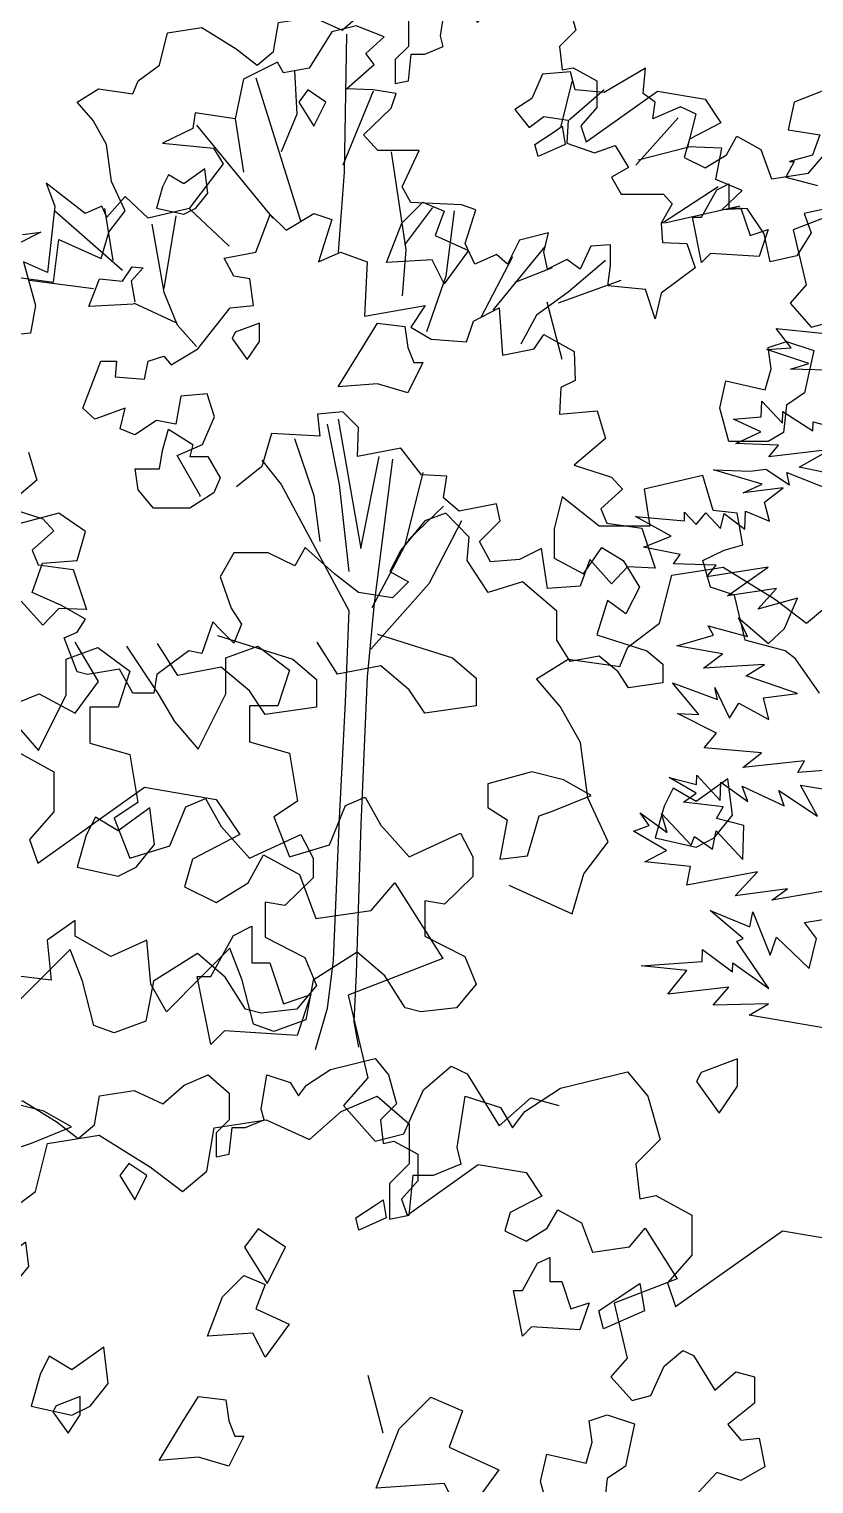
# Model space of a CAD drawing. Header units: inches. Extents: x 11.9 to 85.3, y 21.1 to 37.4.
# Drawn here: x 65.063 to 65.37, y 22.232 to 22.801 of the extents above; entities that cross this region are included whole.
import ezdxf

# ---------------------------------------------------------------- set-up
doc = ezdxf.new("R2010")
doc.units = ezdxf.units.IN
doc.header["$MEASUREMENT"] = 0
doc.layers.add('CAY', color=94, linetype='Continuous')
doc.layers.add('CAY-3', color=61, linetype='Continuous')

# ---------------------------------------------------------------- blocks, each defined once
blk = doc.blocks.new('A$C76451831')
at = {"layer": 'CAY'}
for p, q in [((3306.5, 1682.6), (3317.1, 1724.4)), ((3317.1, 1724.4), (3361.9, 1731.5)), ((3361.9, 1731.5), (3406.7, 1703.8)), ((3406.7, 1703.8), (3434.4, 1682.6)), ((3434.4, 1682.6), (3455.6, 1700.3)), ((3278.8, 1661.9), (3306.5, 1682.6)), ((3271.7, 1644.8), (3278.8, 1661.9)), ((3199.2, 1634.2), (3226.9, 1651.3)), ((3226.9, 1651.3), (3271.7, 1644.8)), ((3219.8, 1610), (3199.2, 1634.2)), ((3237.5, 1578.7), (3219.8, 1610)), ((3244, 1530.4), (3237.5, 1578.7)), ((2747.4, 1570.3), (2778.6, 1553.2)), ((2778.6, 1553.2), (2778.6, 1518.4)), ((2764.5, 1473.6), (2857.6, 1539.7)), ((2857.6, 1539.7), (2920.1, 1529)), ((2920.1, 1529), (2940.8, 1498.4)), ((3261.7, 1492), (3244, 1530.4)), ((2778.6, 1518.4), (2757.4, 1494.2)), ((2940.8, 1498.4), (2899.5, 1477.1)), ((2757.4, 1494.2), (2764.5, 1473.6)), ((3240.4, 1464.3), (3261.7, 1492)), ((2899.5, 1477.1), (2892.4, 1452.9)), ((2947.9, 1456.5), (2961.4, 1480.7)), ((2961.4, 1480.7), (2992.7, 1463.6)), ((2992.7, 1463.6), (3006.8, 1425.2)), ((3230.4, 1429.5), (3240.4, 1464.3)), ((2892.4, 1452.9), (2920.1, 1439.4)), ((2920.1, 1439.4), (2947.9, 1456.5)), ((3055.2, 1432.3), (3075.8, 1456.5)), ((3075.8, 1456.5), (3117.7, 1390.4)), ((3175, 1454.3), (3230.4, 1429.5)), ((3006.8, 1425.2), (3055.2, 1432.3)), ((3117.7, 1390.4), (3035.1, 1358.6)), ((3035.1, 1358.6), (3052.2, 1286.6)), ((3052.2, 1286.6), (3031, 1262.4)), ((6122.9, 1010.1), (6104, 1000.4)), ((6107, 1008), (6122.9, 1010.1))]:
    blk.add_line(p, q, dxfattribs=at)
for points in [[(3369.9, 1515.3), (3365.9, 1547), (3338.2, 1527.2), (3318.4, 1539), (3310.5, 1523.2), (3302.6, 1495.5), (3338.2, 1487.6), (3354, 1495.5)], [(2935.2, 1410.5), (2951, 1418.5), (2951, 1386.8), (2966.9, 1386.8), (2978.8, 1351.1), (3002.5, 1359.1), (2990.6, 1323.4), (2927.3, 1327.4), (2915.4, 1315.5), (2903.5, 1374.9), (2915.4, 1374.9)], [(3342.6, 1291.2), (3338.7, 1283.3), (3358.5, 1255.6), (3374.3, 1279.3), (3374.3, 1303.1)], [(1037.6, 376.9), (1009.9, 384), (971.5, 373.4), (971.5, 352.7), (988.6, 342.1), (982.2, 307.9), (1006.3, 310.8), (1016.4, 345.6), (1027, 349.2), (1061.8, 363.3)]]:
    blk.add_lwpolyline(points, close=True, dxfattribs=at)
for points in [[(1263, 977.1), (1238.7, 967.6), (1233.4, 943.3), (1260.9, 939.1), (1254.5, 921.2), (1234.5, 915.9), (1238.7, 915.9), (1231.3, 902.2), (1258.8, 894.8)], [(1267.2, 874.8), (1247.2, 870.5), (1253.5, 853.7)], [(1279.1, 158.1), (1199.4, 171.8), (1216.1, 181.6), (1168, 180.6), (1181.7, 196.4), (1128.5, 190.1), (1145, 210.9), (1105.3, 215), (1158.5, 218.6), (1158.8, 229), (1184.9, 209.5), (1185.2, 217.6), (1216.5, 195.2), (1188.5, 236.1), (1194, 238.6), (1165.5, 263.2), (1199.8, 248.8), (1202.6, 261.9), (1217.6, 224.2), (1223.1, 239.9), (1251.6, 212.6), (1257.9, 238.7), (1247.6, 252.6), (1274.4, 257.1)], [(1283.5, 283.1), (1219.2, 272.2), (1232.7, 282.1), (1187.2, 276), (1206.5, 296.7), (1144.9, 285.2), (1148.2, 301.4), (1108.5, 305.5), (1127.4, 315.3), (1098.5, 332.2), (1112.3, 337.1), (1104.5, 348.3), (1127.9, 331.1), (1123.1, 347.6), (1148.9, 320), (1151.8, 327.6), (1167.3, 316.6), (1170.6, 332.4), (1193.7, 307.5), (1194.8, 337), (1171, 343.2), (1176.8, 353.5), (1142, 357.4), (1153.2, 365.2), (1129.6, 379.1), (1153.4, 372.9), (1153.7, 381), (1174.2, 359), (1174.8, 374.8), (1198.2, 358.2), (1193.2, 371.5), (1229.8, 354.3), (1225.3, 367.6), (1258.9, 345.2), (1244, 372.4), (1302.2, 362.7)], [(1311.2, 388.7), (1241.7, 383.4), (1247.5, 393.6), (1193.8, 387.8), (1210.1, 400.4), (1160, 404.8), (1170.8, 417.6), (1137, 434.6), (1155.6, 434), (1132.5, 461.5), (1171.9, 447), (1169.5, 457.5), (1182.2, 430.8), (1190.3, 443.7), (1216.6, 429.6), (1211.8, 448.3), (1241.4, 452.3), (1196.6, 467.5), (1212.8, 477.3), (1159.7, 474.2), (1176, 486.8), (1136.3, 493.6), (1168.4, 502.9), (1163.7, 511.2), (1197.8, 501.9), (1190.2, 518), (1216.2, 495.8), (1230.2, 508.9), (1241.6, 535.3), (1206.8, 525.6), (1223.3, 543.6), (1180.5, 537.4), (1215.8, 562.4), (1162.5, 553.9), (1170.5, 564), (1133.4, 565.3), (1139.1, 573.3), (1107.2, 579.8), (1131.5, 589.4), (1100.4, 606.4), (1142.9, 602.6), (1143.1, 610.3), (1153.2, 599.5), (1161.7, 609.7), (1174.4, 596.1), (1177.5, 609.1), (1195.6, 595.3), (1196.2, 611.2), (1217.2, 602.3), (1212.8, 618.8), (1229.1, 631.3), (1194, 627.1), (1210.6, 634.7), (1168.4, 647.1), (1200.1, 646), (1213.8, 647.7), (1234.6, 633.9), (1232.3, 644.8), (1276.9, 627)], [(1287.8, 640.2), (1242.8, 649.4), (1270.1, 664.8), (1216.4, 658.5), (1224.9, 668.7), (1187.8, 670), (1209.5, 680.1), (1185.8, 691.3), (1209.9, 693.2), (1210.4, 706.8), (1228.3, 687.6), (1228.7, 698), (1254.8, 681.2), (1255.1, 688.9), (1289.2, 680)], [(1267.1, 733.8), (1235.4, 734.9), (1251.4, 739.8), (1214.7, 752), (1236, 753.5), (1223, 770.3), (1262.8, 766.2)], [(1253.5, 853.7), (1240.8, 833.6), (1217.6, 828.4), (1212.4, 852.6), (1197.6, 874.8), (1175.4, 873.7), (1193.4, 890.6), (1170.2, 900.1), (1175.4, 927.5), (1145.9, 928.6), (1153.3, 957), (1139.6, 963.4), (1115.3, 952.8), (1117.4, 967.6), (1106.9, 975), (1109, 997.1), (1073.1, 976), (1047.8, 978.1), (1043.6, 993.9), (1019.3, 991.8), (1009.9, 970.7), (995.1, 961.2), (1007.7, 945.4), (1020.4, 954.9), (1041.5, 951.8), (1040.4, 931.7), (1064.7, 923.3), (1082.6, 929.6), (1094.2, 910.6), (1079.5, 902.2), (1087.9, 887.4), (1124.8, 887.4), (1132.2, 879), (1122.7, 862.1), (1123.8, 845.2), (1144.9, 844.2), (1152.2, 823.1), (1122.7, 800.9), (1117.4, 778.8), (1109, 804.1), (1076.3, 807.3), (1078.4, 825.2), (1078.4, 843.1), (1061.5, 842.1), (1052, 822), (1040.4, 830.5), (1023.6, 822), (1020.4, 836.8), (1024.6, 853.7), (999.3, 847.3), (988.8, 826.2), (979.3, 834.7), (960.3, 826.2), (951.8, 844.2), (961.3, 873.7), (948.7, 877.9), (904.4, 880), (897, 893.7), (911.8, 925.4), (875.9, 925.4), (863.3, 939.1), (887.5, 962.3), (891.7, 975), (871.7, 978.1), (848.5, 979.2), (872.7, 1000.3), (865.4, 1009.8), (881.2, 1024.5), (856.9, 1034), (835.8, 1028.7), (815.8, 997.1), (793.6, 992.9), (788.4, 1002.4), (758.8, 987.6), (751.5, 952.8), (716.7, 958.1), (714.5, 944.4), (688.2, 931.7), (732.5, 927.5), (740.9, 913.8), (711.4, 874.8), (675.5, 866.3), (655.5, 885.3), (639.7, 867.4), (635.4, 876.9), (620.7, 870.5), (586.9, 896.9), (594.3, 876.9), (588, 818.9), (566.9, 828.4), (577.4, 790.4), (573.2, 766.1), (541.6, 763)], [(848.5, 1026.6), (846.4, 906.4), (841.1, 836.8)], [(803.1, 995), (805.2, 957), (791.5, 924.3)], [(769.4, 988.7), (808.4, 864.2)], [(871.7, 977.1), (845.3, 912.7)], [(1044.7, 985.5), (1035.2, 946.5)], [(1073.1, 978.1), (1042.6, 951.8)], [(751.5, 952.8), (758.8, 906.4)], [(1137.5, 953.9), (1100.6, 912.7)], [(717.7, 947.5), (784.2, 866.3)], [(1148, 928.6), (1102.7, 917)], [(887.5, 924.3), (900.2, 838.9), (897, 798.8)], [(1172.3, 893.7), (1123.8, 862.1)], [(637.6, 874.8), (644.9, 829.4)], [(711.4, 874.8), (746.2, 842.1)], [(923.4, 875.8), (899.1, 843.1)], [(1191.3, 876.9), (1125.9, 862.1)], [(594.3, 872.7), (653.4, 821)], [(634.4, 741.9), (648.1, 741.9), (647, 728.2), (672.4, 726.1), (675.5, 741.9), (689.2, 746.1), (695.6, 738.7), (718.8, 752.4), (747.2, 788.3), (767.3, 790.4), (764.1, 813.6), (750.4, 815.7), (742, 831.5), (769.4, 836.8), (782, 869.5), (795.8, 855.8), (820, 870.5), (835.8, 865.3), (824.2, 828.4), (843.2, 836.8), (866.4, 828.4), (864.3, 780.9), (917, 790.4), (904.4, 771.4), (922.3, 760.9), (952.9, 758.7), (959.2, 776.7), (981.4, 788.3), (984.5, 747.1), (1012, 752.4), (1020.4, 765.1), (1046.8, 750.3), (1047.8, 725), (1035.2, 718.7), (1034.1, 695.5), (1066.8, 698.6), (1074.2, 674.4), (1046.8, 651.2), (1079.5, 640.6), (1089, 630.1), (1070, 613.2), (1075.2, 600.5), (1105.8, 596.3), (1117.4, 561.5), (1093.2, 562.6), (1079.5, 547.8), (1060.5, 568.9), (1052, 545.7), (1023.6, 543.6), (1018.3, 578.4), (999.3, 568.9), (974, 566.8), (964.5, 584.7), (982.4, 602.7), (979.3, 617.4), (946.6, 611.1), (932.9, 622.7), (936, 641.7), (913.9, 642.7), (895.9, 665.9), (858, 658.6), (859, 683.9), (845.3, 697.6), (823.2, 695.5), (825.3, 676.5), (783.1, 678.6), (774.7, 650.1), (752.5, 632.2)], [(699.8, 868.4), (689.2, 805.2)], [(942.4, 872.7), (935, 815.7), (918.1, 767.2)], [(678.7, 861.1), (689.2, 802), (700.8, 773.5), (717.7, 754.5)], [(1021.5, 842.1), (976.1, 786.2)], [(662.9, 791.4), (623.8, 789.3), (633.3, 813.6), (653.4, 811.5), (661.8, 824.1), (671.3, 823.1), (660.8, 811.5), (663.9, 793.6)], [(993, 832.6), (965.6, 779.8)], [(1074.2, 829.4), (1041.5, 802), (1014.1, 782), (1000.4, 756.6)], [(572.2, 812.5), (628.1, 805.2)], [(1027.8, 823.1), (995.1, 810.4)], [(1033.1, 792.5), (1087.9, 812.5)], [(662.9, 792.5), (699.8, 775.6)], [(720.9, 623.7), (720.9, 624.8), (700.8, 659.6), (723, 669.1), (733.5, 693.4), (727.2, 713.4), (704, 711.3), (699.8, 687), (682.9, 690.2), (663.9, 677.5), (651.3, 682.8), (655.5, 700.7), (629.1, 691.2), (618.6, 700.7), (634.4, 741.9)], [(831.6, 687), (842.2, 634.3), (850.6, 558.4)], [(841.1, 691.2), (861.1, 578.4), (877, 658.6)], [(803.1, 674.4), (820, 624.8), (825.3, 584.7)], [(774.7, 655.4), (791.5, 634.3), (850.6, 524.6), (847.4, 444.5), (842.2, 343.2), (836.9, 219.8), (831.6, 177.6), (821.1, 141.8)], [(888.6, 656.4), (872.7, 530.9), (866.4, 466.6), (861.1, 337.9), (856.9, 208.2), (854.8, 166), (859, 143.9)], [(914.9, 644.8), (899.1, 580.5), (870.6, 526.7)], [(932.9, 615.3), (902.3, 585.8)], [(948.7, 602.7), (920.2, 547.8), (869.6, 490.9)]]:
    blk.add_lwpolyline(points, dxfattribs=at)
at = {"layer": 'CAY-3'}
for p, q in [((3100.6, 1276), (3124.7, 1296.6)), ((3124.7, 1296.6), (3138.9, 1290.1)), ((3138.9, 1290.1), (3166.6, 1244.7)), ((3220.2, 1277.6), (3278.5, 1291.8)), ((3278.5, 1291.8), (3296.2, 1270.6)), ((3029.1, 1257), (3060.4, 1270.6)), ((3060.4, 1270.6), (3088.1, 1246.4)), ((3083.5, 1237.6), (3100.6, 1276)), ((3130, 1225.7), (3137, 1270.6)), ((3137, 1270.6), (3167.7, 1260.5)), ((3166.6, 1244.7), (3194.3, 1268.9)), ((3188.9, 1257), (3220.2, 1277.6)), ((3194.3, 1268.9), (3218.5, 1262.4)), ((3296.2, 1270.6), (3306.9, 1232.8)), ((3001.4, 1232.8), (3029.1, 1257)), ((3031, 1262.4), (3058.7, 1231.2)), ((3167.7, 1260.5), (3178.3, 1242.8)), ((3178.3, 1242.8), (3188.9, 1257)), ((2911.8, 1205.1), (2918.3, 1242.8)), ((2918.3, 1242.8), (2963.7, 1249.9)), ((2963.7, 1249.9), (3001.4, 1232.8)), ((3088.1, 1246.4), (3088.1, 1211.6)), ((2773.2, 1229.3), (2818.1, 1236.4)), ((2818.1, 1236.4), (2862.9, 1208.6)), ((3058.7, 1231.2), (3083.5, 1237.6)), ((3306.9, 1232.8), (3285.6, 1211.6)), ((2762.6, 1187.4), (2773.2, 1229.3)), ((3133.5, 1211.6), (3130, 1225.7)), ((2862.9, 1208.6), (2890.6, 1187.4)), ((2890.6, 1187.4), (2911.8, 1205.1)), ((3088.1, 1211.6), (3071, 1194.5)), ((3109.3, 1201.6), (3133.5, 1211.6)), ((3285.6, 1211.6), (3289.2, 1180.9)), ((3071, 1194.5), (3071, 1163.2)), ((3088.1, 1166.8), (3091.6, 1201.6)), ((3091.6, 1201.6), (3109.3, 1201.6)), ((2734.9, 1166.8), (2762.6, 1187.4)), ((3289.2, 1180.9), (3303.3, 1183.9)), ((3303.3, 1183.9), (3334.6, 1166.8)), ((3071, 1163.2), (3088.1, 1166.8)), ((3334.6, 1166.8), (3334.6, 1131.9)), ((3320.4, 1087.1), (3413.6, 1153.2)), ((3413.6, 1153.2), (3476.1, 1142.6)), ((3334.6, 1131.9), (3313.3, 1107.8)), ((3313.3, 1107.8), (3320.4, 1087.1)), ((6577.4, 899), (6564.2, 949.2)), ((6416.3, 659.8), (6481.8, 639.1)), ((6173.4, 618.5), (6152.8, 652.7)), ((6197.6, 649.2), (6225.3, 607.9)), ((6284.2, 639.1), (6312, 649.2)), ((6312, 649.2), (6339.7, 628.5)), ((6381.5, 625), (6363.8, 652.7)), ((6284.2, 607.9), (6284.2, 639.1)), ((6481.8, 639.1), (6502.4, 621.4)), ((6339.7, 628.5), (6329.6, 597.3)), ((6419.3, 632.1), (6381.5, 625)), ((6444, 611.4), (6419.3, 632.1)), ((6502.4, 621.4), (6502.4, 597.3)), ((6152.8, 590.8), (6173.4, 618.5)), ((6457.6, 590.8), (6444, 611.4)), ((6104.4, 600.8), (6121.5, 607.9)), ((6121.5, 607.9), (6152.8, 590.8)), ((6225.3, 607.9), (6239.4, 583.7)), ((6260.1, 559.5), (6284.2, 607.9)), ((6304.9, 597.3), (6304.9, 566)), ((6329.6, 597.3), (6304.9, 597.3)), ((6502.4, 597.3), (6457.6, 590.8)), ((6239.4, 583.7), (6260.1, 559.5)), ((6304.9, 566), (6339.7, 556)), ((6339.7, 556), (6346.7, 514.1)), ((6346.7, 514.1), (6326.1, 500.5)), ((6374.5, 476.3), (6388.6, 510.6)), ((6388.6, 510.6), (6405.7, 517.6)), ((6405.7, 517.6), (6419.3, 493.4)), ((701.4, 468), (683.7, 495.7)), ((736.2, 502.8), (801.7, 482.1)), ((6326.1, 500.5), (6339.7, 465.7)), ((604.1, 482.1), (631.9, 492.2)), ((604.1, 450.9), (604.1, 482.1)), ((631.9, 492.2), (659.6, 471.5)), ((801.7, 482.1), (822.3, 464.4)), ((6419.3, 493.4), (6444, 465.7)), ((6444, 465.7), (6488.8, 486.4)), ((6488.8, 486.4), (6499.5, 465.7)), ((659.6, 471.5), (649.5, 440.3)), ((739.2, 475.1), (701.4, 468)), ((763.9, 454.4), (739.2, 475.1)), ((6339.7, 465.7), (6374.5, 476.3)), ((822.3, 464.4), (822.3, 440.3)), ((6499.5, 465.7), (6499.5, 448.6)), ((580, 402.5), (604.1, 450.9)), ((777.5, 433.8), (763.9, 454.4)), ((6499.5, 448.6), (6474.7, 424.4)), ((624.8, 440.3), (624.8, 409)), ((649.5, 440.3), (624.8, 440.3)), ((822.3, 440.3), (777.5, 433.8)), ((559.3, 426.7), (580, 402.5)), ((6457.6, 427.4), (6457.6, 396.7)), ((6474.7, 424.4), (6457.6, 427.4)), ((624.8, 409), (659.6, 399)), ((6152.8, 410.3), (6128.6, 393.2)), ((6152.8, 396.7), (6152.8, 410.3)), ((659.6, 399), (666.6, 357.1)), ((6128.6, 393.2), (6132.1, 358.4)), ((6184, 379), (6152.8, 396.7)), ((6215.3, 393.2), (6184, 379)), ((6218.8, 354.8), (6215.3, 393.2)), ((6457.6, 396.7), (6492.4, 379)), ((6287.8, 386.1), (6263.6, 361.9)), ((6298.4, 358.4), (6287.8, 386.1)), ((6398.6, 382.6), (6360.3, 358.4)), ((6422.8, 361.9), (6398.6, 382.6)), ((6492.4, 379), (6502.4, 354.8)), ((666.6, 357.1), (646, 343.5)), ((708.5, 353.5), (725.6, 360.6)), ((725.6, 360.6), (739.2, 336.4)), ((6132.1, 358.4), (6100.9, 361.9)), ((6263.6, 361.9), (6232.4, 330.6)), ((6308.4, 320), (6298.4, 358.4)), ((6360.3, 358.4), (6353.8, 323.6)), ((6440.5, 334.2), (6422.8, 361.9)), ((646, 343.5), (659.6, 308.7)), ((694.4, 319.3), (708.5, 353.5)), ((6232.4, 330.6), (6218.8, 354.8)), ((6502.4, 354.8), (6485.3, 334.2)), ((739.2, 336.4), (763.9, 308.7)), ((6454.1, 330.6), (6440.5, 334.2)), ((6485.3, 334.2), (6454.1, 330.6)), ((659.6, 308.7), (694.4, 319.3)), ((763.9, 308.7), (808.7, 329.4)), ((808.7, 329.4), (819.4, 308.7)), ((6326.1, 313.5), (6308.4, 320)), ((6353.8, 323.6), (6326.1, 313.5)), ((819.4, 308.7), (819.4, 291.6)), ((819.4, 291.6), (794.6, 267.4)), ((794.6, 267.4), (777.5, 270.4)), ((777.5, 270.4), (777.5, 239.7)), ((607.7, 229.1), (583.5, 204.9)), ((618.3, 201.4), (607.7, 229.1)), ((777.5, 239.7), (812.3, 222)), ((718.5, 225.5), (680.2, 201.4)), ((742.7, 204.9), (718.5, 225.5)), ((812.3, 222), (822.3, 197.8)), ((583.5, 204.9), (552.3, 173.6)), ((760.4, 177.2), (742.7, 204.9)), ((628.3, 163), (618.3, 201.4)), ((680.2, 201.4), (673.7, 166.6)), ((822.3, 197.8), (805.2, 177.2)), ((673.7, 166.6), (646, 156.5)), ((774, 173.6), (760.4, 177.2)), ((805.2, 177.2), (774, 173.6)), ((646, 156.5), (628.3, 163))]:
    blk.add_line(p, q, dxfattribs=at)
for points in [[(6101.7, 970.9), (6134, 966.6), (6138.7, 1003.6), (6175.6, 987), (6182.3, 1010.2), (6196.5, 1028.7), (6184.7, 1054.3), (6180.3, 1086.5), (6168.5, 1107.4), (6154.8, 1123.5), (6173.3, 1134.9), (6203.1, 1130.6), (6207.9, 1142), (6226.3, 1155.7), (6233.4, 1183.7), (6263.3, 1188.4), (6293.2, 1169.9), (6311.6, 1155.7), (6325.8, 1167.5), (6330.1, 1192.7), (6360.4, 1197.4), (6385.5, 1186), (6404, 1202.1), (6424.8, 1211.2), (6443.3, 1195.1), (6443.3, 1171.9), (6431.9, 1160.5), (6431.9, 1139.6), (6443.3, 1142), (6445.7, 1165.2), (6457.5, 1165.2), (6473.6, 1171.9), (6471.2, 1181.3), (6475.9, 1211.2), (6496.4, 1204.5), (6503.5, 1192.7), (6510.5, 1202.1), (6531.4, 1215.9), (6570.3, 1225.3), (6582.1, 1211.2), (6589.1, 1186), (6575, 1171.9), (6577.4, 1151.4), (6586.8, 1153.4), (6607.6, 1142), (6607.6, 1118.8), (6593.5, 1102.7), (6598.2, 1088.9), (6660.3, 1132.9), (6702, 1125.9), (6715.7, 1105.4), (6688.2, 1091.2), (6683.5, 1075.1), (6702, 1066.1), (6720.4, 1077.5), (6729.5, 1093.6), (6750.3, 1082.2), (6759.7, 1056.6), (6792, 1061.4), (6805.7, 1077.5), (6833.6, 1033.4), (6778.6, 1012.2), (6790, 964.2), (6775.9, 948.1), (6794.3, 927.3), (6810.8, 931.6), (6822.2, 957.2), (6838.4, 970.9), (6847.8, 966.6), (6866.3, 936.3), (6884.7, 952.4), (6900.9, 948.1), (6900.9, 924.9), (6877.7, 906.4), (6889.1, 892.7), (6905.2, 894.6), (6909.9, 869.5), (6889.1, 857.7), (6868.2, 864.7), (6840.7, 834.9)], [(6801.4, 608.3), (6780.6, 638.2), (6771.5, 645.3), (6736.9, 654.4), (6727.5, 693.7), (6706.7, 700.8), (6700, 724), (6718.5, 733), (6734.6, 737.7), (6729.9, 765.3), (6709, 767.6), (6700, 797.9), (6648.9, 786.1), (6653.6, 753.8), (6609.6, 753.8), (6577.4, 779.4), (6570.3, 751.5), (6570.3, 725.9), (6595.8, 712.2), (6611.9, 735.4), (6630.4, 724), (6644.6, 700.8), (6632.8, 677.6), (6616.7, 689), (6607.6, 659.1), (6651.2, 645.3), (6665, 633.5), (6665, 617.4), (6635.1, 613.1), (6626.1, 626.8), (6609.6, 640.6), (6584.4, 635.9), (6572.6, 654.4), (6572.6, 679.9), (6542.8, 705.5), (6512.9, 696), (6494.4, 724), (6496.4, 744.4), (6475.9, 765.3), (6457.5, 758.6), (6436.6, 733), (6427.2, 714.5), (6443.3, 705.5), (6429.6, 691.3), (6399.7, 696), (6378.8, 712.2), (6353.3, 735.4), (6344.3, 719.2), (6321.1, 730.6), (6291.2, 730.6), (6279.4, 709.8), (6288.8, 682.3), (6297.9, 668.5), (6291.2, 652), (6279.4, 663.8), (6272.8, 670.4), (6263.3, 643), (6251.9, 645.3), (6224, 624.5), (6221.6, 608.3), (6203.1, 608.3), (6191.7, 629.2), (6163.8, 624.5), (6154.8, 626.8), (6143.4, 656.7), (6154.8, 661.4), (6161.9, 672.8), (6141, 684.6), (6115.5, 696), (6124.5, 721.6), (6154.8, 724), (6161.9, 749.1), (6138.7, 765.3), (6087.6, 751.5)], [(571.3, 662.4), (578.7, 638.1), (551.3, 614.9), (584, 604.4), (593.5, 593.8), (574.5, 577), (579.7, 564.3), (610.3, 560.1), (621.9, 525.3), (597.7, 526.3), (584, 511.6), (565, 532.7)]]:
    blk.add_lwpolyline(points, dxfattribs=at)
for points in [[(2980.4, 1138.9), (2956.7, 1154.8), (2944.8, 1138.9), (2964.6, 1107.2)], [(6371.5, 1123.4), (6355.7, 1134), (6347.8, 1123.4), (6361, 1102.3)], [(3277.4, 1099.3), (3289.2, 1107.2), (3293.2, 1083.5), (3257.6, 1067.6), (3253.6, 1083.5)], [(6569.5, 1097), (6577.4, 1102.3), (6580, 1086.5), (6556.3, 1075.9), (6553.6, 1086.5)], [(6268.6, 1044.2), (6266, 1065.3), (6247.5, 1052.1), (6234.3, 1060.1), (6229, 1049.5), (6223.7, 1031), (6247.5, 1025.7), (6258, 1031)], [(2826, 1020.1), (2822.1, 1051.8), (2794.4, 1032), (2774.6, 1043.9), (2766.7, 1028), (2758.7, 1000.3), (2794.4, 992.4), (2810.2, 1000.3)], [(6712, 1046.9), (6722.6, 1052.1), (6722.6, 1031), (6733.1, 1031), (6741, 1007.2), (6756.9, 1012.5), (6748.9, 988.8), (6706.7, 991.4), (6698.8, 983.5), (6690.9, 1023.1), (6698.8, 1023.1)], [(6437.5, 1017.8), (6456, 1036.3), (6474.5, 1028.4), (6466.5, 1007.2), (6495.6, 994), (6474.5, 965), (6463.9, 986.1), (6424.3, 983.5)], [(3079.4, 980.5), (3107.1, 1008.2), (3134.8, 996.3), (3123, 964.7), (3166.5, 944.9), (3134.8, 901.3), (3119, 933), (3059.6, 929)], [(6292.4, 922.8), (6289.7, 917.5), (6302.9, 899), (6313.5, 914.8), (6313.5, 930.7)], [(6403.2, 909.6), (6416.4, 930.7), (6440.2, 928), (6442.8, 909.6), (6448.1, 896.4), (6456, 896.4), (6442.8, 870), (6416.4, 877.9), (6382.1, 875.2)], [(6714.6, 856.8), (6719.9, 880.5), (6754.2, 872.6), (6759.5, 891.1), (6756.9, 909.6), (6772.7, 914.8), (6796.5, 906.9), (6788.5, 870), (6772.7, 859.4), (6770.1, 835.6), (6756.9, 827.7), (6722.6, 827.7)], [(6252.8, 814.5), (6268.6, 814.5), (6279.2, 796), (6273.9, 782.8), (6252.8, 769.6), (6221.1, 769.6), (6207.9, 785.5), (6205.3, 803.9), (6226.4, 803.9), (6229, 819.8), (6234.3, 838.3), (6255.4, 825.1)], [(6222, 476.6), (6218.1, 508.3), (6190.4, 488.5), (6170.6, 500.4), (6162.6, 484.6), (6154.7, 456.8), (6190.4, 448.9), (6206.2, 456.8)], [(6125.5, 244), (6097.8, 251.1), (6059.5, 240.5), (6059.5, 219.9), (6076.6, 209.2), (6070.1, 175), (6094.3, 178), (6104.3, 212.8), (6114.9, 216.3), (6149.7, 230.5)]]:
    blk.add_lwpolyline(points, close=True, dxfattribs=at)

msp = doc.modelspace()

# ---------------------------------------------------------------- linework, layer by layer
msp.add_lwpolyline([(61.45857, 23.79135, 0.283451), (67.06144, 23.39384), (67.06144, 24.37715)], format="xyb")

# ---------------------------------------------------------------- block references
at = {"layer": 'CAY', "xscale": 0.0004489089019145984, "yscale": 0.0004489089019145984, "zscale": 0.0004489089019145984}
for p in [(64.80582, 22.33817), (62.31846, 22.26819), (62.24839, 21.84829), (63.82489, 21.8133)]:
    msp.add_blockref('A$C76451831', p, dxfattribs=at)

doc.saveas('drawing.dxf')
